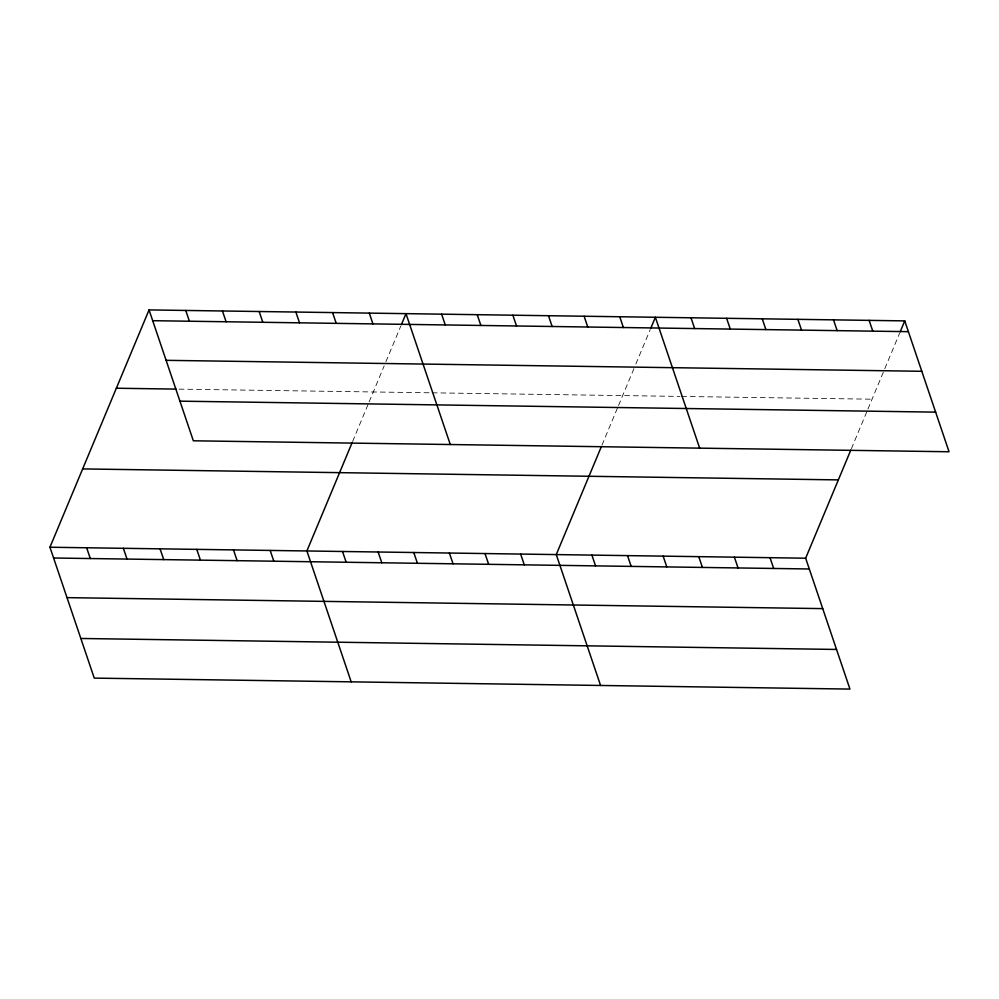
<?xml version="1.0" encoding="UTF-8"?>
<svg xmlns="http://www.w3.org/2000/svg" width="999" height="999" viewBox="0 0 999 999"><rect width="100%" height="100%" fill="white"/><g stroke="black" fill="none" stroke-linecap="round" stroke-linejoin="round"><path stroke-width="0.75" stroke-dasharray="5 3.75" d="M352.597 441.508L368.556 403.284M369.143 401.873L384.19 365.859M385.901 361.738L400.824 326.011M601.972 445.129L617.931 406.905M618.531 405.494L635.289 365.359M635.864 363.986L650.199 329.633M851.36 448.751L867.319 410.527M867.906 409.115L899.587 333.254M179.046 389.148L430.594 392.794M432.142 392.819L679.982 396.416M681.53 396.441L872.052 399.2"/><path stroke-width="1.5" d="M850.773 450.162L805.656 558.204L849.949 689.085L94.256 678.109L49.95 547.24L149.051 309.915L904.744 320.891L949.05 451.76L193.344 440.796L149.051 309.915M352.01 442.919L306.893 550.961L351.186 681.842M401.398 324.638L405.981 313.649L450.287 444.53M601.386 446.541L556.268 554.582L600.574 685.464M650.774 328.259L655.369 317.27L699.662 448.151M900.161 331.88L904.744 320.891M152.697 320.691L908.403 331.668M166.109 360.327L921.815 371.291M116.346 388.236L175.986 389.098M179.932 401.161L935.638 412.137M82.655 468.918L838.361 479.895M49.95 547.24L805.656 558.204M53.596 558.004L809.302 568.98M67.008 597.639L822.714 608.616M80.832 638.473L836.538 649.45M869.13 320.367L872.776 331.144M833.503 319.855L837.15 330.632M797.876 319.33L801.523 330.107M762.249 318.818L765.896 329.595M726.623 318.306L730.269 329.083M690.996 317.782L694.642 328.559M770.029 557.692L773.676 568.456M734.402 557.167L738.049 567.944M619.742 316.745L623.388 327.522M698.776 556.655L702.422 567.432M584.115 316.233L587.762 327.01M663.149 556.131L666.795 566.908M548.488 315.721L552.135 326.486M627.522 555.619L631.168 566.396M512.862 315.197L516.508 325.974M591.895 555.107L595.541 565.871M477.235 314.685L480.881 325.462M441.608 314.161L445.254 324.937M520.641 554.07L524.288 564.847M485.014 553.546L488.661 564.323M369.28 313.112L372.927 323.888M449.388 553.034L453.047 563.811M332.58 312.587L336.226 323.364M413.773 552.509L417.42 563.286M378.146 551.997L381.793 562.774M295.866 312.05L299.513 322.827M342.52 551.485L346.166 562.262M259.166 311.513L262.812 322.29M222.452 310.989L226.099 321.765M270.18 550.437L273.826 561.201M185.752 310.452L189.398 321.228M233.479 549.9L237.125 560.676M196.778 549.363L200.424 560.139M160.065 548.838L163.711 559.602M123.364 548.301L127.01 559.078M86.651 547.764L90.297 558.541"/></g></svg>
